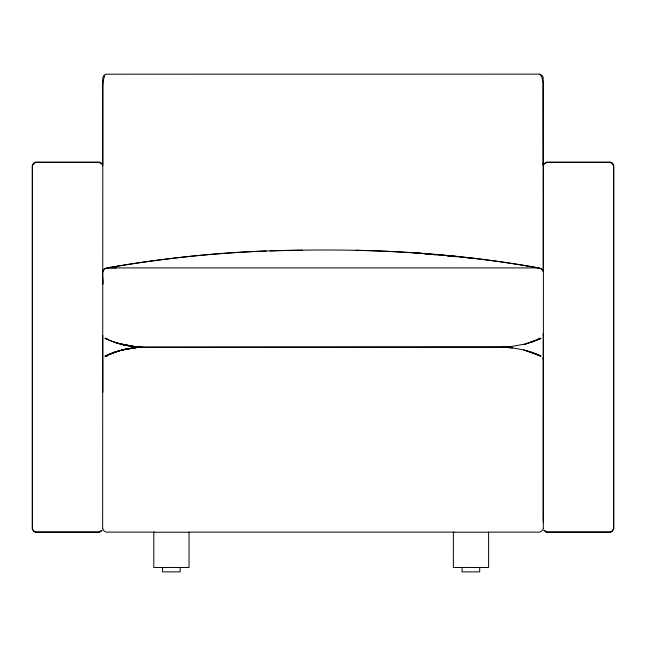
<?xml version="1.0" encoding="UTF-8"?>
<svg xmlns="http://www.w3.org/2000/svg" width="646" height="646" viewBox="0 0 646 646"><rect width="100%" height="100%" fill="white"/><g stroke="black" fill="none" stroke-linecap="round" stroke-linejoin="round"><path stroke-width="0.97" d="M102.649 528.735L102.851 77.391L103.966 75.291L106.025 74.193L539.781 74.129L542.115 75.445L543.157 77.383L543.197 165.061M102.876 284.248C104.071 279.419 99.444 268.712 107.26 267.904L538.74 267.904L541.332 268.736L543.133 271.207L541.405 268.704L538.449 267.912M462.092 567.471L462.092 571.872L479.712 571.872L479.712 567.471M543.133 521.879L543.149 359.039M543.238 358.578L543.254 335.395M543.431 165.4L543.343 528.719M104.733 75.832L103.182 80.467L102.722 85.514L102.738 165.901M102.867 271.247L104.595 268.704L107.551 267.912M543.141 528.929L542.398 530.447L539.83 532.118L488.384 532.118M101.874 163.971L99.46 162.308L35.796 162.243L34.06 162.994L32.397 165.4L32.308 528.719L33.083 530.423L35.53 532.086L99.169 532.143L101.939 530.334M544.061 164.06L546.831 162.243L610.494 162.308L612.917 163.971L613.7 165.691L613.684 528.735L611.94 531.392L610.204 532.143L546.564 532.086L544.126 530.423M101.874 530.423L99.46 532.086L35.796 532.143L34.06 531.392L32.397 528.993L32.308 165.675L33.083 163.971L35.506 162.308L99.169 162.243L101.939 164.06M544.126 163.971L546.54 162.308L610.204 162.243L611.94 162.994L613.684 165.659L613.7 528.703L612.917 530.423L610.494 532.086L546.831 532.143L544.061 530.334M34.06 162.994L35.796 162.243M545.095 162.994L546.831 162.243M99.169 532.143L100.905 531.392M610.204 532.143L611.94 531.392M525.86 343.898L540.629 338.456L525.86 343.898L509.323 346.91L143.614 347.193C130.322 347.661 116.942 350.31 104.927 356.172L106.574 355.704M531.771 342.138L541.001 338.262L539.426 338.69M120.237 350.374L105.298 355.962L105.815 356.067M114.39 352.191L105.298 355.962L120.568 350.366M540.629 338.456L532.756 341.718L523.341 344.649M107.075 338.528L104.943 338.229C116.692 343.906 129.636 346.854 142.661 347.152M114.277 352.215L124.92 349.244L136.572 347.443L142.621 347.443M125.744 349.308L120.964 350.326L136.572 347.443L126.729 349.139M105.815 338.326L105.29 338.423C117.217 344.181 130.395 347.039 143.614 347.193L502.386 347.193C515.5 347.709 528.727 350.229 540.629 355.938L525.561 350.407M126.035 349.268L135.83 347.588L125.599 349.058M107.389 267.896C158.536 258.885 210.241 253.321 262.123 251.149L266.152 251.06M106.275 356.067L107.688 355.954M538.288 338.423L539.725 338.326M510.388 346.7L502.386 347.193L512.569 347.847M270.19 250.971C359.822 247.838 449.923 251.964 538.288 267.896M302.441 250.236C237.098 250.478 171.876 256.688 107.519 267.848L116.563 267.904M154.531 532.118L106.114 532.118L103.974 530.947L102.843 528.856M188.826 532.118L454.09 532.118M355.922 250.252C417.09 251.585 478.161 257.1 538.409 267.896M423.049 253.579L414.021 252.804L421.951 253.547M425.052 253.749L430.075 254.177M433.078 254.435L438.093 254.863M440.104 255.041L445.118 255.469M447.121 255.638L460.162 256.761M424.923 253.83L428.887 254.201M432.852 254.572L435.824 254.847M439.789 255.227L442.76 255.501M446.725 255.873L449.697 256.155M453.662 256.527L456.633 256.809M460.598 257.181L463.57 257.455M466.541 257.738L476.449 258.666M126.802 345.247L135.991 346.821L127.197 345.214M125.243 344.859L120.366 343.971L125.881 345.085M539.426 355.704L541.001 356.132L531.61 352.191M114.382 342.219L125.203 345.247M523.728 349.841L540.629 355.938M610.204 162.243L611.94 162.994M99.169 162.243L100.905 162.994M545.095 531.392L546.831 532.143M34.06 531.392L35.796 532.143M542.583 358.239L543.052 358.683M540.064 74.33L541.841 77.124L543.125 82.648L543.141 165.037M543.181 333.401L543.181 335.403M102.746 335.387L102.754 358.562M543.157 163.317L543.173 270.585M180.137 567.471L180.137 571.872L162.517 571.872L162.517 567.471M102.843 358.95L102.843 392.13M153.796 532.223L153.788 567.471L189.044 567.471L189.044 532.223L153.796 532.223M453.371 532.223L453.363 567.471L488.61 567.471L488.61 532.223L453.371 532.223M135.208 346.773L120.713 343.995L135.208 346.773"/></g></svg>
